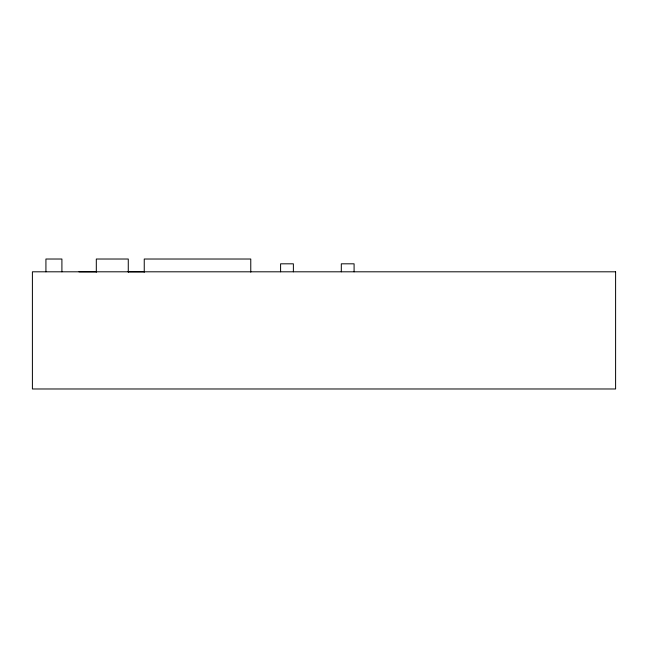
<?xml version="1.0" encoding="UTF-8"?>
<svg xmlns="http://www.w3.org/2000/svg" width="648" height="648" viewBox="0 0 648 648"><rect width="100%" height="100%" fill="white"/><g stroke="black" fill="none" stroke-linecap="round" stroke-linejoin="round"><path stroke-width="0.97" d="M78.999 271.804L96.309 271.804M128.272 271.804L144.326 271.804M293.374 271.804L293.374 263.817L280.592 263.817L280.592 271.804M354.091 271.804L354.091 263.817L341.31 263.817L341.31 271.804M250.768 272.136L250.768 259.022L144.245 259.022L144.245 272.136M128.272 272.136L128.272 259.022L96.309 259.022L96.309 272.136M61.908 271.804L61.908 259.022L45.927 259.022L45.927 271.804M615.6 271.804L32.4 271.804L32.4 388.978L615.6 388.978L615.6 271.804"/></g></svg>
